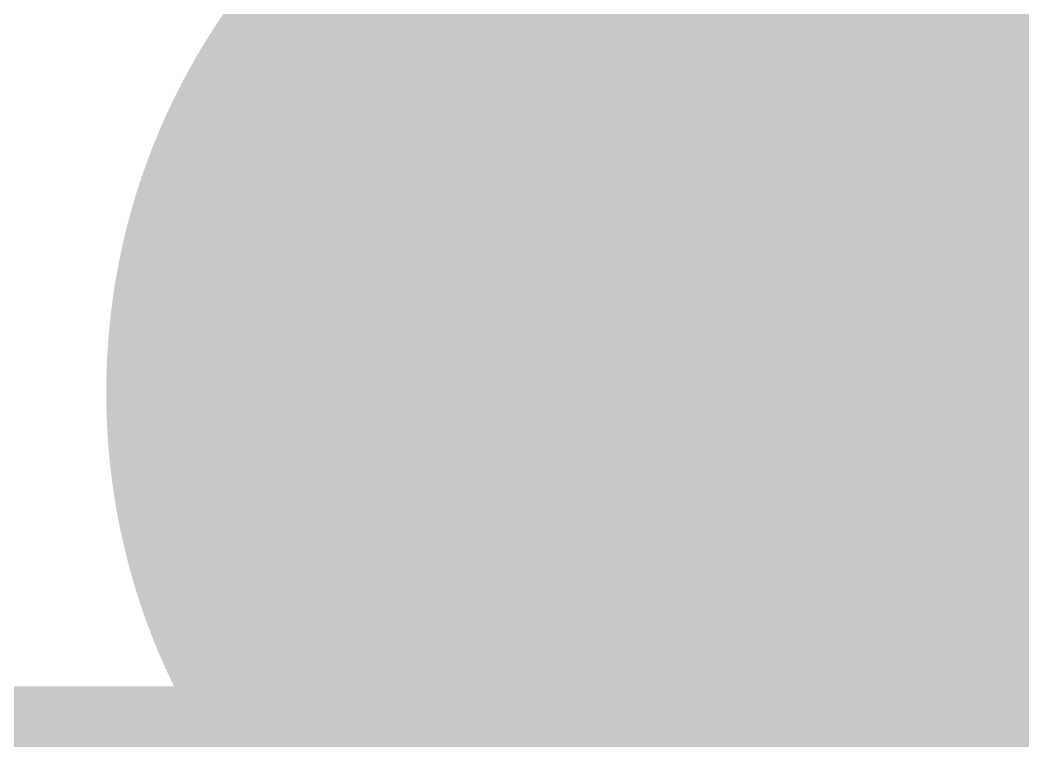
# Model space of a CAD drawing. Header units: inches. Extents: x -0.1 to 94.8, y -0.8 to 67.1.
# Drawn here: x 40.2379 to 40.6869, y 57.3755 to 57.6983 of the extents above; entities that cross this region are included whole.
import ezdxf

# ---------------------------------------------------------------- set-up
doc = ezdxf.new("R2010")
doc.units = ezdxf.units.IN
for name, color, linetype in [('Assembly Notes', 56, 'Continuous'), ('Bottom Layer', 5, 'Continuous'), ('Layer 1', 76, 'Continuous'), ('Layer 2', 16, 'Continuous'), ('Top Layer', 1, 'Continuous'), ('Via Holes', 16, 'Continuous')]:
    doc.layers.add(name, color=color, linetype=linetype)

# ---------------------------------------------------------------- blocks, each defined once
blk = doc.blocks.new('0402C_46')
at = {"layer": 'Assembly Notes'}
blk.add_lwpolyline([(1, 0.4, 0.15, 0.15, 0), (1, -0.4, 0.15, 0.15, 0)], format="xyseb", dxfattribs=at)

msp = doc.modelspace()

# ---------------------------------------------------------------- hatches: boundary and pattern name
at = {"layer": 'Bottom Layer'}
h = msp.add_hatch(color=5, dxfattribs=at)
edge = h.paths.add_edge_path()
edge.add_arc((40.57654, 57.53157), 0.3, 0, 360)
at = {"layer": 'Layer 1'}
h = msp.add_hatch(color=76, dxfattribs=at)
edge = h.paths.add_edge_path()
edge.add_arc((40.57654, 57.53157), 0.3, 0, 360)
at = {"layer": 'Layer 2'}
h = msp.add_hatch(color=16, dxfattribs=at)
edge = h.paths.add_edge_path()
edge.add_arc((40.57654, 57.53157), 0.3, 0, 360)
at = {"layer": 'Top Layer'}
h = msp.add_hatch(color=1, dxfattribs=at)
edge = h.paths.add_edge_path()
edge.add_arc((40.57654, 57.53157), 0.3, 0, 360)
msp.add_hatch(color=1, dxfattribs=at).paths.add_polyline_path([(40.70154, 57.40857), (40.67695, 57.23645), (40.37977, 57.23645), (40.38947, 57.23817), (40.39861, 57.24334), (40.40719, 57.25194), (40.41521, 57.26399), (40.42266, 57.27948), (40.42956, 57.29841), (40.4359, 57.32079), (40.44167, 57.34661), (40.45154, 57.40857)])
at = {"layer": 'Via Holes'}
h = msp.add_hatch(color=7, dxfattribs=at)
edge = h.paths.add_edge_path()
edge.add_arc((40.57654, 57.53157), 0.15, 0, 360)

# ---------------------------------------------------------------- linework, layer by layer
at = {"layer": 'Bottom Layer'}
msp.add_lwpolyline([(40.57654, 57.53157, 0.25, 0.25, 0), (40.67268, 57.94695, 0.25, 0.25, 0)], format="xyseb", dxfattribs=at)
msp.add_lwpolyline([(40.51404, 57.53157, 0.125, 0.125, 1), (40.63904, 57.53157, 0.125, 0.125, 1)], format="xyseb", close=True, dxfattribs=at)
at = {"layer": 'Layer 2'}
for points in [[(40.57654, 57.53157, 0.25, 0.25, 0), (40.58311, 57.525, 0.25, 0.25, 0)], [(40.58311, 57.525, 0.25, 0.25, 0), (43.825, 57.525, 0.25, 0.25, 0)]]:
    msp.add_lwpolyline(points, format="xyseb", dxfattribs=at)
for points in [[(40.51404, 57.53157, 0.125, 0.125, 1), (40.63904, 57.53157, 0.125, 0.125, 1)], [(40.52061, 57.525, 0.125, 0.125, 1), (40.64561, 57.525, 0.125, 0.125, 1)], [(40.52061, 57.525, 0.125, 0.125, 1), (40.64561, 57.525, 0.125, 0.125, 1)]]:
    msp.add_lwpolyline(points, format="xyseb", close=True, dxfattribs=at)
at = {"layer": 'Top Layer'}
for points in [[(40.57654, 57.40857, 0.25, 0.25, 0), (40.57654, 57.53157, 0.25, 0.25, 0)], [(40.57654, 57.40857, 0.25, 0.25, -0.198912), (40.375, 56.922, 0.25, 0.25, 0)]]:
    msp.add_lwpolyline(points, format="xyseb", dxfattribs=at)
for points in [[(40.51404, 57.53157, 0.125, 0.125, 1), (40.63904, 57.53157, 0.125, 0.125, 1)], [(40.51404, 57.40857, 0.125, 0.125, 1), (40.63904, 57.40857, 0.125, 0.125, 1)], [(40.51404, 57.40857, 0.125, 0.125, 1), (40.63904, 57.40857, 0.125, 0.125, 1)]]:
    msp.add_lwpolyline(points, format="xyseb", close=True, dxfattribs=at)

# ---------------------------------------------------------------- block references
at = {"rotation": 90}
msp.add_blockref('0402C_46', (40.375, 56.325), dxfattribs=at)

doc.saveas('drawing.dxf')
